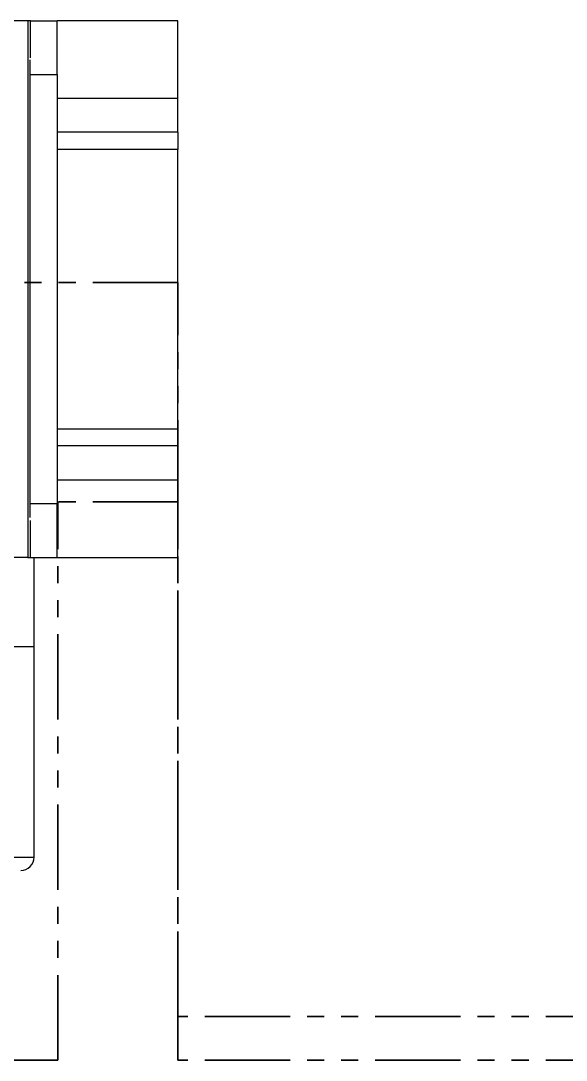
# Model space of a CAD drawing. Header units: millimetres. Extents: x -358 to 836, y 5 to 1249.
# Drawn here: x 320 to 360.6, y 616.2 to 693.7 of the extents above; entities that cross this region are included whole.
import ezdxf

# ---------------------------------------------------------------- set-up
doc = ezdxf.new("R2010")
doc.units = ezdxf.units.MM
doc.linetypes.add('PHANTOM', pattern=[12.7, 6.35, -1.27, 1.27, -1.27, 1.27, -1.27])

msp = doc.modelspace()

# ---------------------------------------------------------------- linework, layer by layer
at = {"color": 7, "linetype": 'Continuous', "lineweight": 25}
for p, q in [((320.488, 693.665), (309.688, 693.665)), ((320.488, 693.665), (320.488, 653.665)), ((320.688, 693.665), (320.488, 693.665)), ((320.688, 693.665), (322.681, 693.665)), ((320.688, 690.915), (320.688, 693.665)), ((331.681, 693.665), (322.681, 693.665)), ((322.681, 689.665), (322.681, 693.665)), ((331.681, 687.892), (331.681, 693.665)), ((320.681, 689.665), (320.681, 690.747)), ((320.681, 689.665), (322.681, 689.665)), ((320.681, 657.665), (320.681, 689.665)), ((322.681, 689.665), (322.681, 689.165)), ((322.681, 689.165), (322.681, 658.165)), ((322.681, 687.892), (331.681, 687.892)), ((331.681, 685.358), (331.681, 687.892)), ((331.681, 685.358), (322.681, 685.358)), ((331.681, 685.358), (331.681, 684.083)), ((331.681, 684.083), (322.681, 684.083)), ((331.681, 663.246), (331.681, 684.083)), ((322.681, 663.246), (331.681, 663.246)), ((331.681, 663.246), (331.681, 661.971)), ((331.681, 661.971), (322.681, 661.971)), ((331.681, 659.437), (331.681, 661.971)), ((322.681, 659.437), (331.681, 659.437)), ((331.681, 653.665), (331.681, 659.437)), ((322.681, 658.165), (322.681, 657.665)), ((320.681, 656.642), (320.681, 657.665)), ((322.681, 657.665), (320.681, 657.665)), ((322.681, 653.665), (322.681, 657.665)), ((320.688, 653.665), (320.688, 656.414)), ((320.488, 653.665), (309.688, 653.665)), ((320.488, 653.665), (320.688, 653.665)), ((320.688, 653.665), (322.681, 653.665)), ((320.97, 647.022), (320.97, 653.665)), ((322.681, 653.665), (331.681, 653.665)), ((320.971, 631.322), (320.97, 647.022))]:
    msp.add_line(p, q, dxfattribs=at)
at = {"color": 7, "linetype": 'PHANTOM', "lineweight": 35}
for p, q in [((331.681, 674.165), (292.791, 674.165)), ((331.681, 619.441), (331.681, 674.165)), ((331.681, 657.818), (322.722, 657.818)), ((322.722, 616.188), (322.722, 657.818)), ((331.681, 616.188), (331.681, 657.818)), ((581.328, 619.441), (331.681, 619.441)), ((322.722, 616.188), (-5.311, 616.188)), ((581.328, 616.188), (331.681, 616.188))]:
    msp.add_line(p, q, dxfattribs=at)
at = {"color": 7, "linetype": 'Continuous', "lineweight": 18}
msp.add_line((331.681, 661.971), (331.681, 653.665), dxfattribs=at)
at = {"color": 7, "linetype": 'Continuous', "lineweight": 25, "flags": 128}
for points in [[(310.97, 647.021), (312.921, 647.021), (314.797, 647.021), (316.526, 647.021), (318.041, 647.022), (319.285, 647.022), (320.209, 647.022), (320.778, 647.022), (320.97, 647.022)], [(310.971, 631.321), (312.922, 631.321), (314.798, 631.321), (316.527, 631.321), (318.042, 631.322), (319.286, 631.322), (320.21, 631.322), (320.779, 631.322), (320.971, 631.322)]]:
    msp.add_lwpolyline(points, dxfattribs=at)
at = {"color": 7, "linetype": 'Continuous', "lineweight": 25}
msp.add_arc((319.971, 631.322), 1, 270.00361, 0.00361, dxfattribs=at)

doc.saveas('drawing.dxf')
